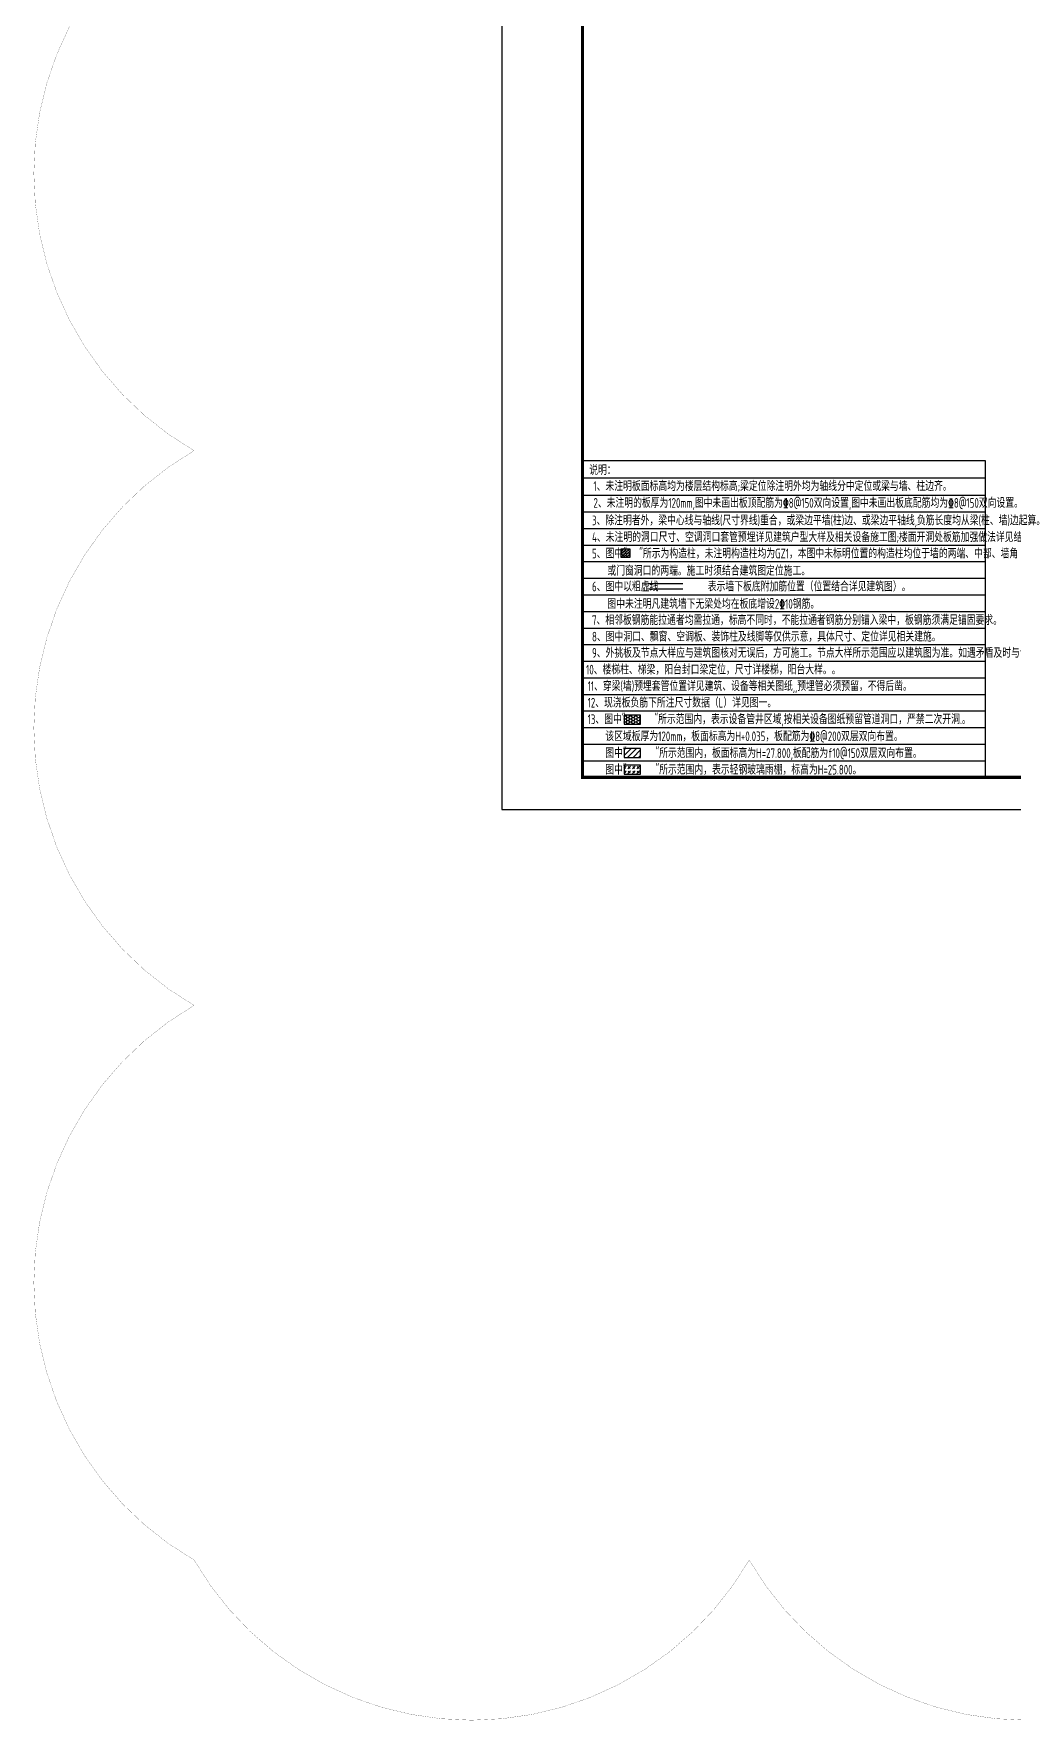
# Model space of a CAD drawing. Extents: x -668857 to 154266, y -275694 to 291306.
# Drawn here: x -255828 to -225489, y -275694 to -223416 of the extents above; entities that cross this region are included whole.
import ezdxf

# ---------------------------------------------------------------- set-up
doc = ezdxf.new("R2010")
doc.units = 0
doc.header["$LTSCALE"] = 1000
doc.linetypes.add('DASH', pattern=[0.35, 0.25, -0.1])
doc.layers.get('0').update_dxf_attribs({"linetype": 'CONTINUOUS'})
for name, color, linetype in [('-TK', 7, 'CONTINUOUS'), ('S-B板填充', 251, 'CONTINUOUS'), ('S-文字', 7, 'CONTINUOUS'), ('S-板正筋', 2, 'CONTINUOUS'), ('S-构造柱', 212, 'CONTINUOUS'), ('S-表格线', 54, 'CONTINUOUS'), ('S-降板填充', 75, 'CONTINUOUS')]:
    doc.layers.add(name, color=color, linetype=linetype)
doc.layers.add('审图修改', color=2, linetype='CONTINUOUS', plot=False)
doc.styles.add('TSSD_REIN', font='tssdeng.shx', dxfattribs={"width": 0.7, "height": 300, "bigfont": 'tssdchn.shx'})

# ---------------------------------------------------------------- blocks, each defined once
blk = doc.blocks.new('A1')
blk.add_lwpolyline([(0, 59400), (0, 0), (84100, 0), (84100, 59400)], close=True)
at = {"const_width": 100}
blk.add_lwpolyline([(2500, 58400), (2500, 1000), (83100, 1000), (83100, 58400)], close=True, dxfattribs=at)

msp = doc.modelspace()

# ---------------------------------------------------------------- hatches: boundary and pattern name
at = {"layer": 'S-B板填充'}
h = msp.add_hatch(dxfattribs=at)
h.set_pattern_fill('METAL', color=252, scale=30, style=0)
h.set_pattern_definition([(45, (-151585.42, -314599.85), (-84.85281, 84.85281), [])])
h.paths.add_polyline_path([(-237542.91, -245848.5), (-237031.81, -245848.5), (-237031.81, -245569.72), (-237542.91, -245569.72)])
h = msp.add_hatch(dxfattribs=at)
h.set_pattern_fill('GLASS', color=252, scale=10, style=0)
h.set_pattern_definition([(45, (-52463.74, -192140.35), (9e-15, 139.70026), [120, -77.566]), (45, (-52414.24, -192126.2), (9e-15, 139.70026), [30, -167.566]), (45, (-52449.6, -192090.85), (9e-15, 139.70026), [30, -167.566])])
h.paths.add_polyline_path([(-237542.91, -246362.79), (-237031.81, -246362.79), (-237031.81, -246084.01), (-237542.91, -246084.01)])
at = {"layer": 'S-构造柱'}
h = msp.add_hatch(dxfattribs=at)
h.set_pattern_fill('ARMORED', color=256, scale=12.857143, style=0)
h.set_pattern_definition([(50, (-2090906.98, -371000.31), (92.2191663, -8.0681316), [9.642857, -106.0714286]), (355, (-2090906.98, -371000.31), (-17.839457, 96.710417), [7.7142857, -84.857143]), (100.4514, (-2090899.3, -371000.98), (74.3797776, 88.642227), [8.1951673, -90.146843]), (46.1842, (-2090906.98, -370974.6), (137.216706, -21.281016), [14.464286, -159.107143]), (96.6356, (-2090895.55, -370976.37), (120.170919, 125.243726), [12.292751, -135.220243]), (351.1842, (-2090906.98, -370974.6), (120.170822, 125.24382), [11.571429, -127.285714]), (21, (-2090894.124, -370981.025), (76.7451924, -51.765286), [9.642857, -106.0714286]), (326, (-2090894.12, -370981.02), (31.2834, 93.233577), [7.7142857, -84.857143]), (71.4514, (-2090887.73, -370985.34), (108.0286237, 41.4682067), [8.1951673, -90.146843]), (37.5, (-2090906.98, -371000.31), (1.56340997, 42.80063835), [0, -83.8285714, 0, -86.1428571, 0, -85.1785714]), (7.5, (-2090906.98, -371000.31), (33.8232262, 50.7100772), [0, -49.1142857, 0, -81.9, 0, -32.4642857]), (327.5, (-2090935.653, -371000.31), (68.6343132, -2.8999121), [0, -32.1428571, 0, -100.2857143, 0, -133.0714286]), (317.5, (-2090948.51, -371000.31), (74.981079, 12.8706406), [0, -41.7857143, 0, -66.6, 0, -94.5]), (45, (-2090906.98, -371000.31), (-45.4568645, 45.4568645), [])])
h.paths.add_polyline_path([(-237638.4, -239377.78), (-237364.11, -239377.78), (-237364.11, -239652.06), (-237638.4, -239652.06)])
at = {"layer": 'S-降板填充', "linetype": 'ByBlock'}
h = msp.add_hatch(dxfattribs=at)
h.set_pattern_fill('HONEY', color=8, scale=17.142857, style=0)
h.set_pattern_definition([(0, (-3050128.003, -312530.2), (81.6428571, 47.1365143), [54.4285714, -108.8571429]), (120, (-3050128.003, -312530.2), (-81.6428474, 47.1365312), [54.4285714, -108.8571429]), (60, (-3050128.003, -312530.2), (9.75e-06, 94.2730455), [-108.8571429, 54.4285714])])
h.paths.add_polyline_path([(-237542.91, -244819.93), (-237031.81, -244819.93), (-237031.81, -244541.15), (-237542.91, -244541.15)])

# ---------------------------------------------------------------- linework, layer by layer
at = {"layer": 'S-板正筋', "linetype": 'DASH', "const_width": 42.86}
for points in [[(-236786.85, -240466.05), (-236786.85, -240466.05), (-235716.34, -240466.03), (-235716.34, -240466.03)], [(-236786.85, -240624.11), (-236786.85, -240624.11), (-235716.34, -240624.09), (-235716.34, -240624.09)]]:
    msp.add_lwpolyline(points, dxfattribs=at)
at = {"layer": 'S-构造柱'}
msp.add_lwpolyline([(-237638.4, -239377.78), (-237364.11, -239377.78), (-237364.11, -239652.06), (-237638.4, -239652.06), (-237638.4, -239377.78)], dxfattribs=at)
at = {"layer": 'S-表格线'}
for p, q in [((-238830.92, -245437), (-238830.92, -236654.63)), ((-226349.44, -236654.63), (-238830.92, -236654.63)), ((-226349.44, -246465.57), (-226349.44, -236654.63)), ((-226349.44, -237188.67), (-238830.92, -237188.67)), ((-238830.92, -244942.47), (-238830.92, -237188.67)), ((-238830.92, -237722.71), (-226349.44, -237722.71)), ((-238830.92, -238237), (-226349.44, -238237)), ((-238830.92, -238751.28), (-226349.44, -238751.28)), ((-238830.92, -239265.57), (-226349.44, -239265.57)), ((-238830.92, -239779.85), (-226349.44, -239779.85)), ((-238830.92, -240294.14), (-226349.44, -240294.14)), ((-238830.92, -240808.43), (-226349.44, -240808.43)), ((-238830.92, -241322.71), (-226349.44, -241322.71)), ((-238830.92, -241837), (-226349.44, -241837)), ((-238830.92, -242351.28), (-226349.44, -242351.28)), ((-238830.92, -242865.57), (-226349.44, -242865.57)), ((-238830.92, -243379.85), (-226349.44, -243379.85)), ((-238830.92, -243894.14), (-226349.44, -243894.14)), ((-238830.92, -244408.43), (-226349.44, -244408.43)), ((-238830.92, -244922.71), (-226349.44, -244922.71)), ((-238830.92, -245437), (-226349.44, -245437)), ((-238830.92, -245951.28), (-226349.44, -245951.28)), ((-238830.92, -246465.57), (-226349.44, -246465.57))]:
    msp.add_line(p, q, dxfattribs=at)
at = {"layer": 'S-降板填充'}
for points in [[(-237542.91, -244819.93), (-237031.81, -244819.93), (-237031.81, -244541.15), (-237542.91, -244541.15)], [(-237542.91, -245848.5), (-237031.81, -245848.5), (-237031.81, -245569.72), (-237542.91, -245569.72)], [(-237542.91, -246362.79), (-237031.81, -246362.79), (-237031.81, -246084.01), (-237542.91, -246084.01)]]:
    msp.add_lwpolyline(points, close=True, dxfattribs=at)
at = {"layer": '审图修改', "const_width": 5}
msp.add_lwpolyline([(-250862.33, -184759.81, -0.57735027), (-233668.74, -184759.81, -0.57735027), (-216475.15, -184759.81, -0.57735027), (-199281.56, -184759.81, -0.57735027), (-182087.97, -184759.81, -0.57735027), (-164894.38, -184759.81, -0.57735027), (-147700.79, -184759.81, -0.57735027), (-147700.79, -201953.4, -0.57735027), (-147700.79, -219147, -0.57735027), (-147700.79, -236340.59, -0.57735027), (-147700.79, -253534.18, -0.57735027), (-147700.79, -270727.77, -0.57735027), (-164894.38, -270727.77, -0.57735027), (-182087.97, -270727.77, -0.57735027), (-199281.56, -270727.77, -0.57735027), (-216475.15, -270727.77, -0.57735027), (-233668.74, -270727.77, -0.57735027), (-250862.33, -270727.77, -0.57735027), (-250862.33, -253534.18, -0.57735027), (-250862.33, -236340.59, -0.57735027), (-250862.33, -219147, -0.57735027), (-250862.33, -201953.4, -0.57735027), (-250862.33, -184759.81, -0.57735027), (-250862.33, -184759.81, -0.57735027)], format="xyb", dxfattribs=at)

# ---------------------------------------------------------------- block references
at = {"layer": '-TK'}
msp.add_blockref('A1', (-241330.92, -247465.57), dxfattribs=at)

# ---------------------------------------------------------------- texts
at = {"layer": 'S-文字', "style": 'TSSD_REIN', "width": 0.7}
for s, p in [('说明：', (-238623.07, -237091.92)), ('1、未注明板面标高均为楼层结构标高;梁定位除注明外均为轴线分中定位或梁与墙、柱边齐。', (-238492.68, -237588.17)), ('3、除注明者外，梁中心线与轴线(尺寸界线)重合，或梁边平墙(柱)边、或梁边平轴线,负筋长度均从梁(柱、墙)边起算。', (-238535.87, -238651.1)), ('4、未注明的洞口尺寸、空调洞口套管预埋详见建筑户型大样及相关设备施工图;楼面开洞处板筋加强做法详见结构设计总说明。', (-238535.87, -239171.1)), ('5、图中"   "所示为构造柱，未注明构造柱均为GZ1，本图中未标明位置的构造柱均位于墙的两端、中部、墙角', (-238535.87, -239677.36)), ('或门窗洞口的两端。施工时须结合建筑图定位施工。', (-238059.42, -240212.34)), ('6、图中以粗虚线            表示墙下板底附加筋位置（位置结合详见建筑图）。', (-238535.87, -240701.95)), ('图中未注明凡建筑墙下无梁处均在板底增设2%%13210钢筋。', (-238059.42, -241240.92)), ('7、相邻板钢筋能拉通者均需拉通，标高不同时，不能拉通者钢筋分别锚入梁中，板钢筋须满足锚固要求。', (-238535.87, -241741.25)), ('8、图中洞口、飘窗、空调板、装饰柱及线脚等仅供示意，具体尺寸、定位详见相关建施。', (-238535.87, -242255.53)), ('9、外挑板及节点大样应与建筑图核对无误后，方可施工。节点大样所示范围应以建筑图为准。如遇矛盾及时与设计单位联系解决。', (-238535.87, -242757.99)), ('10、楼梯柱、梯梁，阳台封口梁定位，尺寸详楼梯，阳台大样。。', (-238720.1, -243276.83)), ('11、穿梁(墙)预埋套管位置详见建筑、设备等相关图纸,,预埋管必须预留，不得后凿。', (-238672.61, -243787.14)), ('12、现浇板负筋下所注尺寸数据（L）详见图一。', (-238672.61, -244301.43)), ('13、图中"       "所示范围内，表示设备管井区域,按相关设备图纸预留管道洞口，严禁二次开洞.。', (-238672.61, -244815.71)), ('图中"       "所示范围内，板面标高为H=27.800,板配筋为f10@150双层双向布置。', (-238124.5, -245863.69)), ('图中"       "所示范围内，表示轻钢玻璃雨棚，标高为H=25.800。', (-238124.5, -246377.97))]:
    msp.add_text(s, height=300, dxfattribs=at).set_placement(p)
at = {"layer": 'S-文字', "color": 1, "style": 'TSSD_REIN', "width": 0.7}
for s, p in [('2、未注明的板厚为120mm,图中未画出板顶配筋为%%1328@150双向设置,图中未画出板底配筋均为%%1328@150双向设置。', (-238492.68, -238109.98)), ('该区域板厚为120mm，板面标高为H+0.035，板配筋为%%1328@200双层双向布置。', (-238124.5, -245343.47))]:
    msp.add_text(s, height=300, dxfattribs=at).set_placement(p)

doc.saveas('drawing.dxf')
